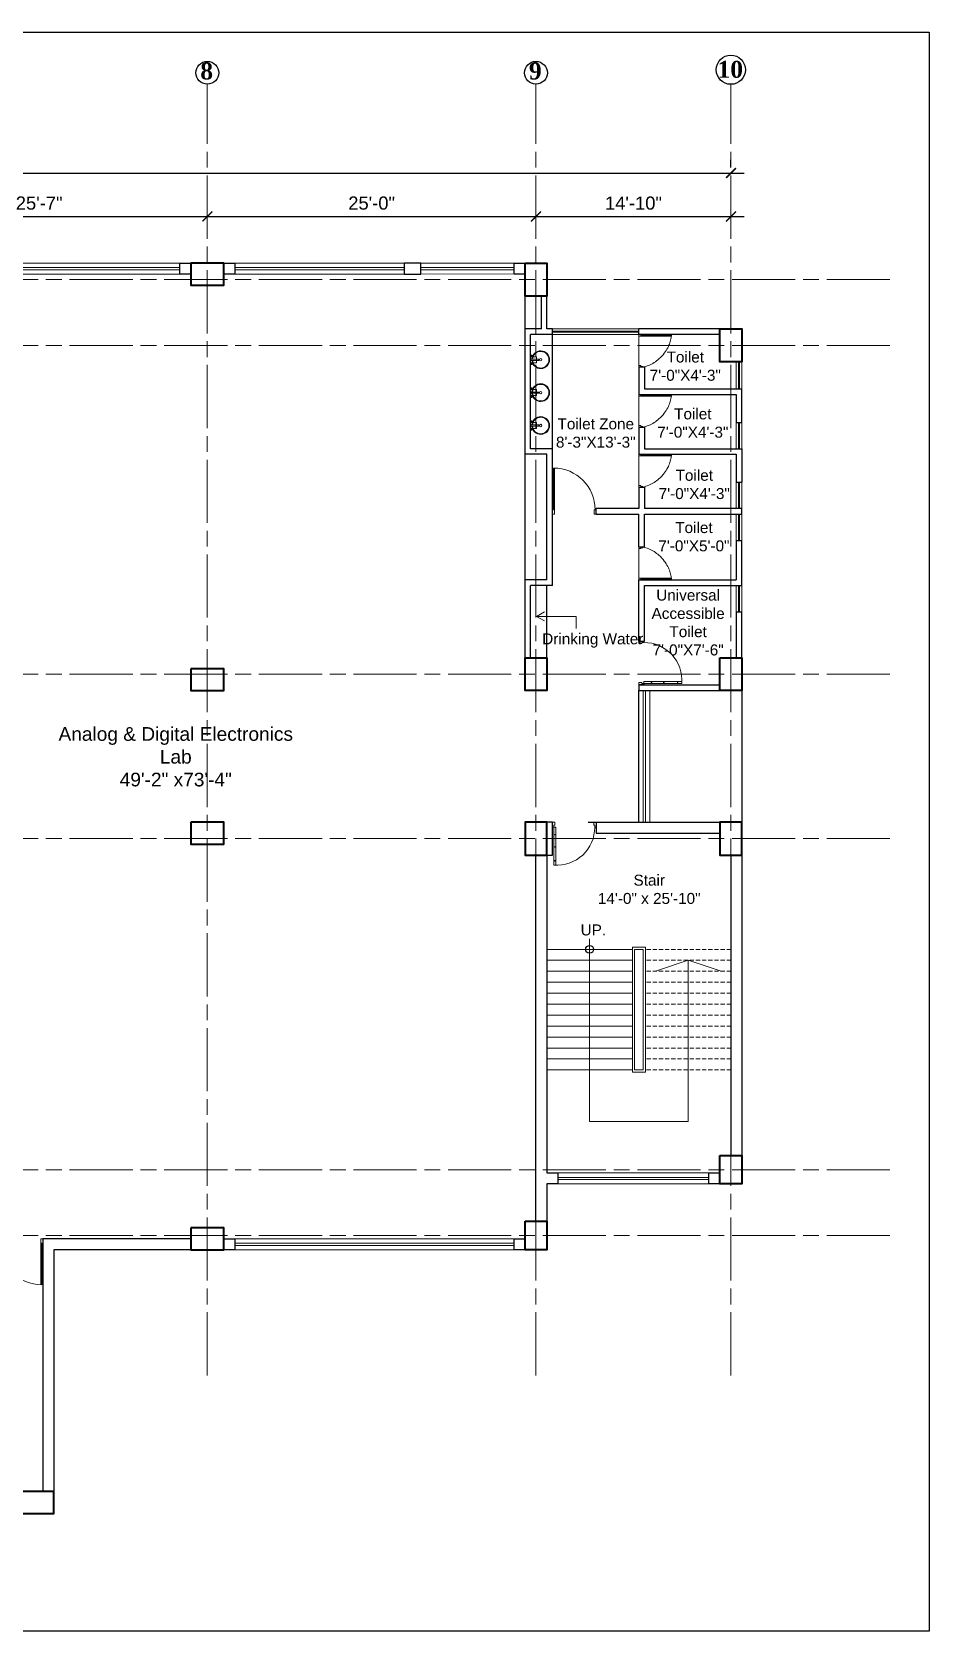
# Model space of a CAD drawing. Header units: inches. Extents: x -12 to 20935469, y -1604 to 24729220.
# Drawn here: x 20873725 to 20874544, y 24721123 to 24722582 of the extents above; entities that cross this region are included whole.
import ezdxf

# ---------------------------------------------------------------- set-up
doc = ezdxf.new("R2010")
doc.units = ezdxf.units.IN
doc.header["$LTSCALE"] = 0.03
doc.header["$MEASUREMENT"] = 0
doc.header["$PDMODE"] = 32
doc.header["$PDSIZE"] = 15
doc.linetypes.add('ACAD_ISO08W100', pattern=[36, 24, -3, 6, -3])
doc.linetypes.add('DASHED2', pattern=[0.375, 0.25, -0.125])
for name, color, linetype, lineweight in [('column', 1, 'Continuous', 40), ('Dim Line', 252, 'Continuous', 13), ('Door', 7, 'Continuous', 18), ('Gas', 21, 'Continuous', 5), ('Glass Line', 252, 'Continuous', 9), ('Grid Line', 252, 'Continuous', 18), ('Main Wall', 7, 'Continuous', 30), ('RAIL', 23, 'Continuous', 13), ('STAIR', 46, 'Continuous', 15), ('TOILET FIXTURE', 142, 'Continuous', 5), ('wind.', 150, 'Continuous', 20)]:
    doc.layers.add(name, color=color, linetype=linetype, lineweight=lineweight)
doc.layers.add('TEXT', color=7, linetype='Continuous')
doc.styles.add('2', font='swisscl.ttf')
doc.styles.add('RomanS', font='arial.ttf', dxfattribs={"height": 12})
doc.styles.get("Standard").update_dxf_attribs({"font": 'timesbd.ttf'})
doc.dimstyles.new('Aec_Arch_I', dxfattribs={"dimscale": 96, "dimtxt": 12, "dimasz": 0.09375, "dimexe": 0.125, "dimexo": 0.125, "dimgap": 0.0625, "dimtad": 1, "dimdec": 0, "dimzin": 3, "dimdsep": 46, "dimlunit": 4, "dimtxsty": 'RomanS', "dimblk1": 'ARCHTICK', "dimblk2": 'ARCHTICK', "dimsah": 1, "dimcen": 0.09375, "dimdle": 0.125, "dimadec": 0, "dimazin": 0, "dimtfac": 0.75, "dimtdec": 0, "dimtmove": 2, "dimatfit": 3, "dimldrblk": 'ARCHTICK', "dimfxl": 1, "dimfrac": 1, "dimtolj": 1, "dimtzin": 0, "dimarcsym": 0})

# ---------------------------------------------------------------- blocks, each defined once
blk = doc.blocks.new('Door_45')
at = {"layer": 'Door'}
for p, q in [((1.5, 5), (1.5, 44)), ((1.5, 40), (2.2, 40)), ((2.2, 40), (2.2, 39.5)), ((2.2, 39.5), (2.7, 39.5)), ((2.7, 39.5), (2.7, 40)), ((2.7, 40), (3.5, 40)), ((3.5, 44), (3.5, 5)), ((1.5, 25.8), (2.2, 25.8)), ((2.2, 25.8), (2.2, 25.3)), ((2.2, 25.3), (2.7, 25.3)), ((2.7, 25.8), (3.5, 25.8)), ((2.7, 25.3), (2.7, 25.8)), ((0, 0), (0, 5)), ((0, 5), (1.5, 5)), ((1.5, 12.6), (2.2, 12.6)), ((3.5, 5), (1.5, 5)), ((1.5, 5), (1.5, 3)), ((1.5, 3), (2.5, 3)), ((2.2, 12.6), (2.2, 13.1)), ((2.2, 13.1), (2.7, 13.1)), ((2.5, 3), (2.5, 0)), ((2.7, 13.1), (2.7, 12.6)), ((2.7, 12.6), (3.5, 12.6)), ((42.5, 3), (42.5, 0)), ((43.5, 3), (42.5, 3)), ((45, 5), (43.5, 5)), ((43.5, 5), (43.5, 3)), ((45, 0), (45, 5)), ((2.5, 0), (0, 0)), ((42.5, 0), (45, 0))]:
    blk.add_line(p, q, dxfattribs=at)
blk.add_arc((4.7, 5.3), 38.8, 359.6233, 94.6685, dxfattribs=at)
blk = doc.blocks.new('_ArchTick')
at = {"color": 0, "linetype": 'ByBlock', "lineweight": 35, "const_width": 0.15}
blk.add_lwpolyline([(-0.5, -0.5), (0.5, 0.5)], dxfattribs=at)
blk = doc.blocks.new('*D23')
at = {"layer": 'Defpoints', "color": 0, "transparency": 16777216}
for p in [(20832166.8, 24724578.2), (20832473.8, 24724578.2), (20832473.8, 24724578.2)]:
    blk.add_point(p, dxfattribs=at)
at = {"layer": 'Dim Line', "color": 0, "lineweight": -2, "transparency": 16777216}
for p, q in [((20832154.8, 24724578.2), (20832485.8, 24724578.2)), ((20832166.8, 24724566.2), (20832166.8, 24724566.2)), ((20832473.8, 24724566.2), (20832473.8, 24724566.2))]:
    blk.add_line(p, q, dxfattribs=at)
at = {"layer": 'Dim Line', "color": 0, "lineweight": -2, "transparency": 16777216, "xscale": 9, "yscale": 9, "zscale": 9, "rotation": 180}
blk.add_blockref('_ArchTick', (20832166.8, 24724578.2), dxfattribs=at)
at = {"layer": 'Dim Line', "color": 0, "lineweight": -2, "transparency": 16777216, "xscale": 9, "yscale": 9, "zscale": 9}
blk.add_blockref('_ArchTick', (20832473.8, 24724578.2), dxfattribs=at)
at = {"layer": 'Dim Line', "color": 0, "transparency": 16777216, "insert": (20832320.3, 24724590.3), "char_height": 12, "attachment_point": 5, "style": 'RomanS'}
blk.add_mtext('\\A1;25\'-7"', dxfattribs=at)
blk = doc.blocks.new('*D10')
at = {"layer": 'Defpoints', "color": 0, "transparency": 16777216}
for p in [(20832473.8, 24724578.2), (20832773.8, 24724578.2), (20832773.8, 24724578.2)]:
    blk.add_point(p, dxfattribs=at)
at = {"layer": 'Dim Line', "color": 0, "lineweight": -2, "transparency": 16777216}
blk.add_line((20832461.8, 24724578.2), (20832785.8, 24724578.2), dxfattribs=at)
at = {"layer": 'Dim Line', "color": 0, "lineweight": -2, "transparency": 16777216, "xscale": 9, "yscale": 9, "zscale": 9, "rotation": 180}
blk.add_blockref('_ArchTick', (20832473.8, 24724578.2), dxfattribs=at)
at = {"layer": 'Dim Line', "color": 0, "lineweight": -2, "transparency": 16777216, "xscale": 9, "yscale": 9, "zscale": 9}
blk.add_blockref('_ArchTick', (20832773.8, 24724578.2), dxfattribs=at)
at = {"layer": 'Dim Line', "color": 0, "transparency": 16777216, "insert": (20832623.8, 24724590.3), "char_height": 12, "attachment_point": 5, "style": 'RomanS'}
blk.add_mtext('\\A1;25\'-0"', dxfattribs=at)
blk = doc.blocks.new('*D11')
at = {"layer": 'Defpoints', "color": 0, "transparency": 16777216}
for p in [(20832773.8, 24724578.2), (20832951.8, 24724578.2), (20832951.8, 24724578.2)]:
    blk.add_point(p, dxfattribs=at)
at = {"layer": 'Dim Line', "color": 0, "lineweight": -2, "transparency": 16777216}
for p, q in [((20832761.8, 24724578.2), (20832963.8, 24724578.2)), ((20832951.8, 24724566.2), (20832951.8, 24724566.2))]:
    blk.add_line(p, q, dxfattribs=at)
at = {"layer": 'Dim Line', "color": 0, "lineweight": -2, "transparency": 16777216, "xscale": 9, "yscale": 9, "zscale": 9, "rotation": 180}
blk.add_blockref('_ArchTick', (20832773.8, 24724578.2), dxfattribs=at)
at = {"layer": 'Dim Line', "color": 0, "lineweight": -2, "transparency": 16777216, "xscale": 9, "yscale": 9, "zscale": 9}
blk.add_blockref('_ArchTick', (20832951.8, 24724578.2), dxfattribs=at)
at = {"layer": 'Dim Line', "color": 0, "transparency": 16777216, "insert": (20832862.8, 24724590.3), "char_height": 12, "attachment_point": 5, "style": 'RomanS'}
blk.add_mtext('\\A1;14\'-10"', dxfattribs=at)
blk = doc.blocks.new('*D13')
at = {"layer": 'Defpoints', "color": 0, "transparency": 16777216}
for p in [(20830948.3, 24724610.7), (20832951.8, 24724617.8), (20832951.8, 24724610.7)]:
    blk.add_point(p, dxfattribs=at)
at = {"layer": 'Dim Line', "color": 0, "lineweight": -2, "transparency": 16777216}
for p, q in [((20830948.3, 24724622.7), (20830948.3, 24724629.8)), ((20832951.8, 24724622.7), (20832951.8, 24724629.8)), ((20830936.3, 24724617.8), (20832963.8, 24724617.8))]:
    blk.add_line(p, q, dxfattribs=at)
at = {"layer": 'Dim Line', "color": 0, "lineweight": -2, "transparency": 16777216, "xscale": 9, "yscale": 9, "zscale": 9, "rotation": 180}
blk.add_blockref('_ArchTick', (20830948.3, 24724617.8), dxfattribs=at)
at = {"layer": 'Dim Line', "color": 0, "lineweight": -2, "transparency": 16777216, "xscale": 9, "yscale": 9, "zscale": 9}
blk.add_blockref('_ArchTick', (20832951.8, 24724617.8), dxfattribs=at)
at = {"layer": 'Dim Line', "color": 0, "transparency": 16777216, "insert": (20831950, 24724629.9), "char_height": 12, "attachment_point": 5, "style": 'RomanS'}
blk.add_mtext('\\A1;166\'-11"', dxfattribs=at)
blk = doc.blocks.new('sssss-flat-876')
at = {"layer": 'Door', "linetype": 'Continuous', "ltscale": 3}
blk.add_line((3666.5, 84027.2), (3666.5, 84055.7), dxfattribs=at)
at = {"layer": 'Door', "linetype": 'Continuous', "ltscale": 3, "extrusion": (-7.21527e-09, -3.35624e-18, 1), "elevation": 0}
for points in [[(3666.5, 84057.2), (3666.5, 84055.7), (3668.4, 84055.7), (3668.4, 84056.5), (3670.2, 84056.5), (3670.2, 84057.2)], [(3668.4, 84055.7), (3696.2, 84055.7), (3696.2, 84056.5), (3668.4, 84056.5)]]:
    blk.add_lwpolyline(points, close=True, dxfattribs=at)
at = {"layer": 'Door', "linetype": 'Continuous', "ltscale": 3, "flags": 128}
blk.add_lwpolyline([(3670.2, 84027.2, 0.04096), (3675.5, 84028.9, 0.082496), (3684.9, 84034.8, 0.052187), (3689.7, 84040, 0.043988), (3692.9, 84045, 0.036571), (3694.8, 84049.6, 0.034751), (3695.9, 84054.2, 0.011435), (3696.2, 84055.7)], format="xyb", dxfattribs=at)
at = {"layer": 'Door', "linetype": 'Continuous', "ltscale": 3}
blk.add_lwpolyline([(3666.5, 84027.2), (3666.5, 84028.7), (3668.4, 84028.7), (3668.4, 84027.9), (3670.2, 84027.9), (3670.2, 84027.2)], close=True, dxfattribs=at)
blk = doc.blocks.new('7-flat-72')
at = {"layer": 'Glass Line', "color": 8, "ltscale": 20}
for p, q in [((-64478.7, 376960.5), (-64480.3, 376960.5)), ((-64480.3, 376959.5), (-64480.3, 376960.5)), ((-64480.3, 376959.5), (-64480.3, 376960.5)), ((-64478.7, 376959.5), (-64480.3, 376959.5)), ((-64480.3, 376959.1), (-64480.3, 376959.4)), ((-64478.7, 376959.4), (-64480.3, 376959.4)), ((-64478.7, 376959.1), (-64480.3, 376959.1)), ((-64480.2, 376959.4), (-64480.2, 376959.5)), ((-64480.1, 376959.5), (-64480.1, 376960.5)), ((-64479.9, 376959.5), (-64479.9, 376960.5)), ((-64479.5, 376959.5), (-64479.5, 376960.5)), ((-64479.1, 376959.5), (-64479.1, 376960.5)), ((-64478.9, 376959.5), (-64478.9, 376960.5)), ((-64478.9, 376959.4), (-64478.9, 376959.5)), ((-64478.8, 376959.5), (-64478.8, 376960.5)), ((-64478.7, 376959.5), (-64478.7, 376960.5)), ((-64478.7, 376959.1), (-64478.7, 376959.4)), ((-64475.1, 376959.4), (-64476.9, 376959.4)), ((-64476.9, 376959.1), (-64476.9, 376959.4)), ((-64475.1, 376959.1), (-64476.9, 376959.1)), ((-64476.6, 376959.4), (-64476.6, 376966.6)), ((-64475.5, 376966.6), (-64476.6, 376966.6)), ((-64475.5, 376959.4), (-64475.5, 376966.6)), ((-64475.1, 376959.1), (-64475.1, 376959.4)), ((-64473.3, 376960.5), (-64471.7, 376960.5)), ((-64473.3, 376959.5), (-64473.3, 376960.5)), ((-64473.3, 376959.5), (-64473.3, 376960.5)), ((-64473.3, 376959.5), (-64471.7, 376959.5)), ((-64473.3, 376959.1), (-64473.3, 376959.4)), ((-64473.3, 376959.4), (-64471.7, 376959.4)), ((-64473.3, 376959.1), (-64471.7, 376959.1)), ((-64473.1, 376959.5), (-64473.1, 376960.5)), ((-64473.1, 376959.4), (-64473.1, 376959.5)), ((-64472.9, 376959.5), (-64472.9, 376960.5)), ((-64472.5, 376959.5), (-64472.5, 376960.5)), ((-64472.1, 376959.5), (-64472.1, 376960.5)), ((-64471.9, 376959.5), (-64471.9, 376960.5)), ((-64471.9, 376959.4), (-64471.9, 376959.5)), ((-64471.8, 376959.5), (-64471.8, 376960.5)), ((-64471.7, 376959.5), (-64471.7, 376960.5)), ((-64471.7, 376959.1), (-64471.7, 376959.4))]:
    blk.add_line(p, q, dxfattribs=at)
blk.add_circle((-64476, 376968.4, 0), 1.08, dxfattribs=at)
for radius, start, end in [(8.1, 273.8334, 266.1883), (7.55, 274.115, 265.9068)]:
    blk.add_arc((-64476, 376968.4, 0), radius, start, end, dxfattribs=at)
blk = doc.blocks.new('SFSFSFS-flat-72')
at = {"layer": 'TOILET FIXTURE', "ltscale": 0.2}
blk.add_lwpolyline([(-3918.5, -3608.1), (-3918.5, -3602.7), (-3923.9, -3602.7), (-3923.9, -3608.1)], close=True, dxfattribs=at)
at = {"layer": 'TOILET FIXTURE', "ltscale": 20}
blk.add_blockref('7-flat-72', (60554.8, -380567.2), dxfattribs=at)
blk = doc.blocks.new('$D40')
at = {"layer": 'Door'}
for p, q in [((1, 4), (1, 42)), ((2, 0), (2, 42)), ((1, 5), (0, 5)), ((2, 0), (0, 0)), ((2, 4), (1, 4)), ((39, 4), (38, 4)), ((38, 4), (38, 0)), ((40, 0), (38, 0)), ((40, 5), (39, 5)), ((39, 5), (39, 4))]:
    blk.add_line(p, q, dxfattribs=at)
blk.add_arc((1, 4), 38, 0, 90, dxfattribs=at)
blk = doc.blocks.new('fff')
at = {"layer": 'Grid Line', "color": 252, "linetype": 'ACAD_ISO08W100', "lineweight": 9, "ltscale": 80, "true_color": 0x939598}
for p, q in [((20832473.8, 24723521.1), (20832473.8, 24724698.8)), ((20832773.8, 24723521.1), (20832773.8, 24724698.8)), ((20832951.8, 24723521.1), (20832951.8, 24724698.8)), ((20833096.9, 24724520.6), (20830726.1, 24724520.6)), ((20833096.9, 24724460.6), (20830726.1, 24724460.6)), ((20833096.9, 24724160.7), (20830726.1, 24724160.7)), ((20833096.9, 24724010.7), (20830726.1, 24724010.7)), ((20833096.9, 24723708.7), (20830726.1, 24723708.7)), ((20833096.9, 24723648.8), (20830726.1, 24723648.8))]:
    blk.add_line(p, q, dxfattribs=at)
at = {"layer": 'Dim Line'}
for base, p1, p2, picture, middle in [((20832951.7523, 24724617.8128), (20830948.3088, 24724610.7482), (20832951.7523, 24724610.7482), '*D13', (20831950.0306, 24724629.9397)), ((20832473.8, 24724578.2), (20832166.8, 24724578.2), (20832473.8, 24724578.2), '*D23', (20832320.3, 24724590.3)), ((20832773.8, 24724578.2), (20832473.8, 24724578.2), (20832773.8, 24724578.2), '*D10', (20832623.8, 24724590.3)), ((20832951.8, 24724578.2), (20832773.8, 24724578.2), (20832951.8, 24724578.2), '*D11', (20832862.8, 24724590.3))]:
    dim = blk.add_linear_dim(base=base, p1=p1, p2=p2, dimstyle='Aec_Arch_I', dxfattribs=at)
    dim.commit()
    dim.dimension.update_dxf_attribs({"geometry": picture, "text_midpoint": middle})

msp = doc.modelspace()

# ---------------------------------------------------------------- linework, layer by layer
for p, q in [((20874174.8, 24722310.9), (20874174.8, 24722340.9)), ((20874199.8, 24722201.6), (20874199.8, 24722305.9)), ((20874174.8, 24722082), (20874174.8, 24722196.6)), ((20874194.8, 24722011), (20874194.8, 24722077)), ((20874283.8, 24721986.2), (20874278.8, 24721986.2)), ((20874278.8, 24721861), (20874278.8, 24721981.2)), ((20874232.5, 24721861), (20874334.7, 24721861))]:
    msp.add_line(p, q)
msp.add_lwpolyline([(20874372.7, 24721981), (20874372.7, 24721861)])
msp.add_circle((20874233.8, 24721745), 3.61)
at = {"layer": 'column', "lineweight": 40, "ltscale": 20}
for points in [[(20873869.8, 24722370.9), (20873869.8, 24722350.9), (20873899.8, 24722350.9), (20873899.8, 24722370.9)], [(20874174.8, 24722370.9), (20874194.8, 24722370.9), (20874194.8, 24722340.9), (20874174.8, 24722340.9)], [(20874352.7, 24722310.9), (20874372.7, 24722310.9), (20874372.7, 24722280.9), (20874352.7, 24722280.9)], [(20873869.8, 24722001), (20873869.8, 24721981), (20873899.8, 24721981), (20873899.8, 24722001)], [(20874174.8, 24722011), (20874194.8, 24722011), (20874194.8, 24721981), (20874174.8, 24721981)], [(20874352.7, 24722011), (20874372.7, 24722011), (20874372.7, 24721981), (20874352.7, 24721981)], [(20873869.8, 24721861), (20873869.8, 24721841), (20873899.8, 24721841), (20873899.8, 24721861)], [(20874194.8, 24721861), (20874174.8, 24721861), (20874174.8, 24721831), (20874194.8, 24721831)], [(20874372.7, 24721861), (20874352.7, 24721861), (20874352.7, 24721831), (20874372.7, 24721831)], [(20874352.7, 24721557), (20874372.7, 24721557), (20874372.7, 24721531), (20874352.7, 24721531)], [(20873869.8, 24721491), (20873869.8, 24721471), (20873899.8, 24721471), (20873899.8, 24721491)], [(20874174.8, 24721497), (20874194.8, 24721497), (20874194.8, 24721471), (20874174.8, 24721471)], [(20873714.7, 24721250.5), (20873714.7, 24721230.5), (20873744.7, 24721230.5), (20873744.7, 24721250.5)]]:
    msp.add_lwpolyline(points, close=True, dxfattribs=at)
at = {"layer": 'Defpoints'}
msp.add_lwpolyline([(20872104.8, 24722581.7), (20874543.6, 24722581.7), (20874543.6, 24721123.2), (20872104.8, 24721123.2)], close=True, dxfattribs=at)
at = {"layer": 'Gas', "color": 0, "lineweight": 5}
for points in [[(20874272.8, 24721747), (20874284.8, 24721747), (20874284.8, 24721633), (20874272.8, 24721633)], [(20874274.8, 24721745), (20874282.8, 24721745), (20874282.8, 24721635), (20874274.8, 24721635)]]:
    msp.add_lwpolyline(points, close=True, dxfattribs=at)
at = {"layer": 'Main Wall', "lineweight": 30}
msp.add_line((20873909.8, 24722370.9), (20873909.8, 24722360.9), dxfattribs=at)
at = {"layer": 'Main Wall'}
for p, q in [((20874064.8, 24722360.9), (20874064.8, 24722370.9)), ((20874079.8, 24722370.9), (20874064.8, 24722370.9)), ((20874079.8, 24722360.9), (20874079.8, 24722370.9)), ((20874064.8, 24722360.9), (20874079.8, 24722360.9)), ((20874189.8, 24722310.9), (20874189.8, 24722340.9)), ((20874194.8, 24722310.9), (20874194.8, 24722340.9)), ((20874174.8, 24722196.6), (20874174.8, 24722310.9)), ((20874189.8, 24722310.9), (20874174.8, 24722310.9)), ((20874199.8, 24722310.9), (20874194.8, 24722310.9)), ((20874199.8, 24722305.9), (20874199.8, 24722310.9)), ((20874352.7, 24722310.9), (20874278.8, 24722310.9)), ((20874278.8, 24722305.9), (20874278.8, 24722310.9)), ((20874179.8, 24722201.6), (20874179.8, 24722305.9)), ((20874199.8, 24722305.9), (20874179.8, 24722305.9)), ((20874352.7, 24722305.9), (20874278.8, 24722305.9)), ((20874283.8, 24722275.9), (20874278.8, 24722275.9)), ((20874278.8, 24722251.2), (20874367.7, 24722251.2)), ((20874372.7, 24722225.6), (20874372.7, 24722256.2)), ((20874278.8, 24722221.2), (20874283.8, 24722221.2)), ((20874367.7, 24722225.6), (20874372.7, 24722225.6)), ((20874194.8, 24722196.6), (20874174.8, 24722196.6)), ((20874199.8, 24722201.6), (20874179.8, 24722201.6)), ((20874194.8, 24722082), (20874194.8, 24722196.6)), ((20874199.8, 24722147), (20874199.8, 24722201.6)), ((20874278.8, 24722196.6), (20874367.7, 24722196.6)), ((20874278.8, 24722166.6), (20874283.8, 24722166.6)), ((20874367.7, 24722171), (20874372.7, 24722171)), ((20874199.8, 24722077), (20874199.8, 24722147)), ((20874239.8, 24722142), (20874239.8, 24722147)), ((20874239.8, 24722142), (20874278.8, 24722142)), ((20874278.8, 24722112), (20874278.8, 24722142)), ((20874283.8, 24722112), (20874283.8, 24722142)), ((20874367.7, 24722118), (20874372.7, 24722118)), ((20874372.7, 24722077), (20874372.7, 24722118)), ((20874278.8, 24722112), (20874283.8, 24722112)), ((20874174.8, 24722011), (20874174.8, 24722082)), ((20874194.8, 24722082), (20874174.8, 24722082)), ((20874179.8, 24722011), (20874179.8, 24722077)), ((20874199.8, 24722077), (20874179.8, 24722077)), ((20874278.8, 24722026.2), (20874278.8, 24722082)), ((20874278.8, 24722082), (20874367.7, 24722082)), ((20874283.8, 24722026.2), (20874283.8, 24722077)), ((20874283.8, 24722077), (20874372.7, 24722077)), ((20874367.7, 24722053), (20874367.7, 24722011)), ((20874367.7, 24722053), (20874372.7, 24722053)), ((20874372.7, 24722011), (20874372.7, 24722053)), ((20874278.8, 24722026.2), (20874283.8, 24722026.2)), ((20874278.8, 24721986.2), (20874352.7, 24721986.2)), ((20874278.8, 24721986.2), (20874278.8, 24721981.1)), ((20874278.8, 24721981.1), (20874352.7, 24721981.1)), ((20874184.8, 24721861), (20874194.8, 24721861)), ((20874199.8, 24721861), (20874194.8, 24721861)), ((20874199.8, 24721831), (20874199.8, 24721861)), ((20874239.8, 24721861), (20874352.7, 24721861)), ((20874239.8, 24721861), (20874239.8, 24721851)), ((20874239.8, 24721851), (20874352.7, 24721851)), ((20874184.8, 24721497), (20874184.8, 24721831)), ((20874194.8, 24721831), (20874199.8, 24721831)), ((20874362.7, 24721831), (20874362.7, 24721557)), ((20874372.7, 24721831), (20874372.7, 24721557)), ((20873869.8, 24721481), (20873734.7, 24721481)), ((20873734.7, 24721481), (20873734.7, 24721250.5)), ((20873869.8, 24721471), (20873744.7, 24721471)), ((20873744.7, 24721471), (20873744.7, 24721250.5))]:
    msp.add_line(p, q, dxfattribs=at)
at = {"layer": 'Main Wall', "lineweight": 30}
for points in [[(20873859.8, 24722370.9), (20873869.8, 24722370.9), (20873869.8, 24722360.9), (20873859.8, 24722360.9)], [(20873899.8, 24722370.9), (20873909.8, 24722370.9), (20873909.8, 24722360.9), (20873899.8, 24722360.9)], [(20874164.8, 24722370.9), (20874174.8, 24722370.9), (20874174.8, 24722360.9), (20874164.8, 24722360.9)], [(20873899.8, 24721481), (20873909.8, 24721481), (20873909.8, 24721471), (20873899.8, 24721471)], [(20874164.8, 24721481), (20874174.8, 24721481), (20874174.8, 24721471), (20874164.8, 24721471)]]:
    msp.add_lwpolyline(points, close=True, dxfattribs=at)
at = {"layer": 'Main Wall'}
for points in [[(20874278.8, 24722275.9), (20874278.8, 24722251.2)], [(20874283.8, 24722275.9), (20874283.8, 24722256.2), (20874372.7, 24722256.2)], [(20874367.7, 24722251.2), (20874367.7, 24722225.6)], [(20874278.8, 24722221.2), (20874278.8, 24722196.6)], [(20874283.8, 24722221.2), (20874283.8, 24722201.6), (20874372.7, 24722201.6), (20874372.7, 24722171)], [(20874367.7, 24722196.6), (20874367.7, 24722171)], [(20874278.8, 24722166.6), (20874278.8, 24722147)], [(20874283.8, 24722166.6), (20874283.8, 24722147)], [(20874278.8, 24722147), (20874239.8, 24722147)], [(20874283.8, 24722142), (20874372.7, 24722142), (20874372.7, 24722147), (20874283.8, 24722147)], [(20874367.7, 24722118), (20874367.7, 24722082)], [(20874194.8, 24721831), (20874194.8, 24721541), (20874204.8, 24721541), (20874204.8, 24721531), (20874194.8, 24721531), (20874194.8, 24721497)]]:
    msp.add_lwpolyline(points, dxfattribs=at)
msp.add_lwpolyline([(20874342.7, 24721541), (20874352.7, 24721541), (20874352.7, 24721531), (20874342.7, 24721531)], close=True, dxfattribs=at)
at = {"layer": 'RAIL', "lineweight": 9}
for p, q in [((20874233.8, 24721754.7), (20874233.8, 24721588)), ((20874194.8, 24721725), (20874272.8, 24721725)), ((20874293.8, 24721725), (20874323.8, 24721735)), ((20874323.8, 24721588), (20874323.8, 24721735)), ((20874323.8, 24721735), (20874353.8, 24721725)), ((20874233.8, 24721588), (20874323.8, 24721588))]:
    msp.add_line(p, q, dxfattribs=at)
at = {"layer": 'STAIR', "color": 253, "lineweight": 5}
for p, q in [((20874185.2, 24722048.7), (20874192.5, 24722052.7)), ((20874185.2, 24722048.7), (20874221.4, 24722048.7)), ((20874185.2, 24722048.7), (20874192.5, 24722044.7)), ((20874221.4, 24722048.7), (20874221.4, 24722037.5))]:
    msp.add_line(p, q, dxfattribs=at)
at = {"layer": 'STAIR', "color": 32, "lineweight": 5}
for p, q in [((20874272.8, 24721745), (20874194.8, 24721745)), ((20874272.8, 24721735), (20874194.8, 24721735)), ((20874254.8, 24721725), (20874194.8, 24721725)), ((20874272.8, 24721715), (20874194.8, 24721715)), ((20874272.8, 24721705), (20874194.8, 24721705)), ((20874272.8, 24721695), (20874194.8, 24721695)), ((20874272.8, 24721685), (20874194.8, 24721685)), ((20874272.8, 24721675), (20874194.8, 24721675)), ((20874272.8, 24721665), (20874194.8, 24721665)), ((20874272.8, 24721655), (20874194.8, 24721655)), ((20874272.8, 24721645), (20874194.8, 24721645)), ((20874272.8, 24721635), (20874194.8, 24721635))]:
    msp.add_line(p, q, dxfattribs=at)
at = {"layer": 'STAIR', "color": 32, "linetype": 'DASHED2', "lineweight": 5, "ltscale": 500}
for p, q in [((20874362.7, 24721745), (20874284.8, 24721745)), ((20874362.7, 24721735), (20874284.8, 24721735)), ((20874362.7, 24721725), (20874284.8, 24721725)), ((20874362.7, 24721715), (20874284.8, 24721715)), ((20874362.7, 24721705), (20874284.8, 24721705)), ((20874362.7, 24721695), (20874284.8, 24721695)), ((20874362.7, 24721685), (20874284.8, 24721685)), ((20874362.7, 24721675), (20874284.8, 24721675)), ((20874362.7, 24721665), (20874284.8, 24721665)), ((20874362.7, 24721655), (20874284.8, 24721655)), ((20874362.7, 24721645), (20874284.8, 24721645)), ((20874362.7, 24721635), (20874284.8, 24721635))]:
    msp.add_line(p, q, dxfattribs=at)
at = {"layer": 'TEXT'}
for centre, radius in [((20873884.8, 24722544.5), 10.4), ((20874184.8, 24722544.5), 10.4), ((20874362.7, 24722547.3), 13.3)]:
    msp.add_circle(centre, radius, dxfattribs=at)
at = {"layer": 'wind.', "lineweight": 5}
for p, q in [((20873584.8, 24722370.9), (20873859.8, 24722370.9)), ((20873584.8, 24722366.9), (20873859.8, 24722366.9)), ((20873584.8, 24722364.9), (20873859.8, 24722364.9)), ((20873909.8, 24722370.9), (20874064.8, 24722370.9)), ((20873909.8, 24722366.9), (20874064.8, 24722366.9)), ((20873909.8, 24722364.9), (20874064.8, 24722364.9)), ((20874079.8, 24722370.9), (20874164.8, 24722370.9)), ((20874079.8, 24722366.9), (20874164.8, 24722366.9)), ((20874079.8, 24722364.9), (20874164.8, 24722364.9)), ((20873584.8, 24722360.9), (20873859.8, 24722360.9)), ((20873909.8, 24722360.9), (20874064.8, 24722360.9)), ((20874079.8, 24722360.9), (20874164.8, 24722361)), ((20874278.8, 24722310.9), (20874199.8, 24722310.9)), ((20874278.8, 24722308.9), (20874199.8, 24722308.9)), ((20874278.8, 24722307.9), (20874199.8, 24722307.9)), ((20874278.8, 24722305.9), (20874199.8, 24722305.9)), ((20874367.7, 24722256.2), (20874367.7, 24722280.9)), ((20874369.7, 24722256.2), (20874369.7, 24722280.9)), ((20874370.7, 24722256.2), (20874370.7, 24722280.9)), ((20874372.7, 24722256.2), (20874372.7, 24722280.9)), ((20874367.7, 24722201.6), (20874367.7, 24722225.6)), ((20874369.7, 24722201.6), (20874369.7, 24722225.6)), ((20874370.7, 24722201.6), (20874370.7, 24722225.6)), ((20874372.7, 24722201.6), (20874372.7, 24722225.6)), ((20874367.7, 24722147), (20874367.7, 24722171)), ((20874369.7, 24722147), (20874369.7, 24722171)), ((20874370.7, 24722147), (20874370.7, 24722171)), ((20874372.7, 24722147), (20874372.7, 24722171)), ((20874367.7, 24722118), (20874367.7, 24722142)), ((20874369.7, 24722118), (20874369.7, 24722142)), ((20874370.7, 24722118), (20874370.7, 24722142)), ((20874372.7, 24722118), (20874372.7, 24722142)), ((20874367.7, 24722053), (20874367.7, 24722077)), ((20874369.7, 24722053), (20874369.7, 24722077)), ((20874370.7, 24722053), (20874370.7, 24722077)), ((20874372.7, 24722053), (20874372.7, 24722077)), ((20874282.8, 24721861), (20874282.8, 24721981.2)), ((20874284.8, 24721861), (20874284.8, 24721981.2)), ((20874288.8, 24721861), (20874288.8, 24721981.2)), ((20874342.7, 24721541), (20874204.8, 24721541)), ((20874342.7, 24721537), (20874204.8, 24721537)), ((20874342.7, 24721535), (20874204.8, 24721535)), ((20874342.7, 24721531), (20874204.8, 24721531)), ((20874164.8, 24721481), (20873909.8, 24721481)), ((20874164.8, 24721477), (20873909.8, 24721477)), ((20874164.8, 24721475), (20873909.8, 24721475)), ((20874164.8, 24721471), (20873909.8, 24721471))]:
    msp.add_line(p, q, dxfattribs=at)
at = {"layer": 'wind.'}
msp.add_line((20874194.8, 24721537), (20874194.7, 24721537), dxfattribs=at)
msp.add_line((20874194.8, 24721537), (20874194.7, 24721537), dxfattribs=at)

# ---------------------------------------------------------------- block references
msp.add_blockref('fff', (41411, -2164.7))
at = {"layer": 'Door', "ltscale": 20}
for p in [(20870612.2, 24638248.7), (20870612.2, 24638194), (20870612.2, 24638139.4)]:
    msp.add_blockref('sssss-flat-876', p, dxfattribs=at)
at = {"layer": 'Door'}
msp.add_blockref('$D40', (20874199.8, 24722142), dxfattribs=at)
at = {"layer": 'Door', "ltscale": 20, "xscale": -1, "rotation": 180}
msp.add_blockref('sssss-flat-876', (20870612.2, 24806139.2), dxfattribs=at)
at = {"layer": 'Door', "color": 250, "ltscale": 20, "xscale": -0.8888888888759539, "yscale": 0.8888888888759539, "zscale": 0.8888888888759539}
for p, rotation in [((20874278.8, 24721986.2), 270), ((20874199.8, 24721861), 180)]:
    msp.add_blockref('Door_45', p, dxfattribs=dict(at, rotation=rotation))
at = {"layer": 'Door', "rotation": 180}
msp.add_blockref('$D40', (20873734.7, 24721481), dxfattribs=at)
at = {"layer": 'TOILET FIXTURE', "ltscale": 20, "xscale": -1, "rotation": 270}
for p in [(20877787.9, 24726204), (20877787.9, 24726174), (20877787.9, 24726144)]:
    msp.add_blockref('SFSFSFS-flat-72', p, dxfattribs=at)

# ---------------------------------------------------------------- texts
at = {"layer": 'TEXT', "char_height": 15.44, "width": 227.458, "attachment_point": 8, "rotation": 0}
for s, insert in [('\\A1;10', (20874362.2, 24722539.7)), ('\\A1;8', (20873884.2, 24722538.2)), ('\\A1;9', (20874184.2, 24722538.2))]:
    msp.add_mtext(s, dxfattribs=dict(at, insert=insert))
at = {"layer": 'TEXT', "color": 30, "lineweight": 5, "ltscale": 20, "attachment_point": 2, "style": '2'}
for s, width, gutter_width, insert, char_height in [('{\\fArial|b0|i0|c0|p34;\\C0;Toilet \\P7\'-0"X4\'-3"}', 104.76, 0.5, (20874321.1, 24722290.3), 10), ('{\\fArial|b0|i0|c0|p34;\\C0;Toilet \\P7\'-0"X4\'-3"}', 104.76, 0.5, (20874328, 24722238.4), 10), ('{\\fArial|b0|i0|c0|p34;\\C0;Toilet Zone\\P8\'-3"X13\'-3"}', 104.76, 0.5, (20874239.4, 24722229.3), 10), ('{\\fArial|b0|i0|c0|p34;\\C0;Toilet \\P7\'-0"X4\'-3"}', 104.76, 0.5, (20874329.3, 24722182.4), 10), ('{\\fArial|b0|i0|c0|p34;\\C0;Toilet \\P7\'-0"X5\'-0"}', 104.76, 0.5, (20874329, 24722134.7), 10), ('{\\fArial|b0|i0|c0|p34;\\C0;Universal Accessible Toilet\\P7\'-0"X7\'-6"}', 88.036, 0.35, (20874323.7, 24722073.1), 10), ('\\pxsm1;{\\fArial|b0|i0|c0|p34;\\C0;Drinking Water }', 88.563, 0.282, (20874236.7, 24722033.2), 10), ('\\pxsm1;{\\fArial|b0|i0|c0|p34;\\C0;Analog & Digital Electronics\\PLab\\P49\'-2" x73\'-4" }', 259.192, 0.75, (20873856, 24721947.7), 12.476), ('\\pxsm1;{\\fArial|b0|i0|c0|p34;\\C0;Stair\\P14\'-0" x 25\'-10"  }', 114.807, 0.282, (20874288.2, 24721813.1), 10), ('{\\fArial|b0|i0|c0|p34;\\C0;UP.}', 104.76, 0.5, (20874237.2, 24721767.7), 10)]:
    msp.add_mtext_dynamic_manual_height_columns(s, width=width, gutter_width=gutter_width, heights=[0], dxfattribs=dict(at, insert=insert, char_height=char_height))

doc.saveas('drawing.dxf')
